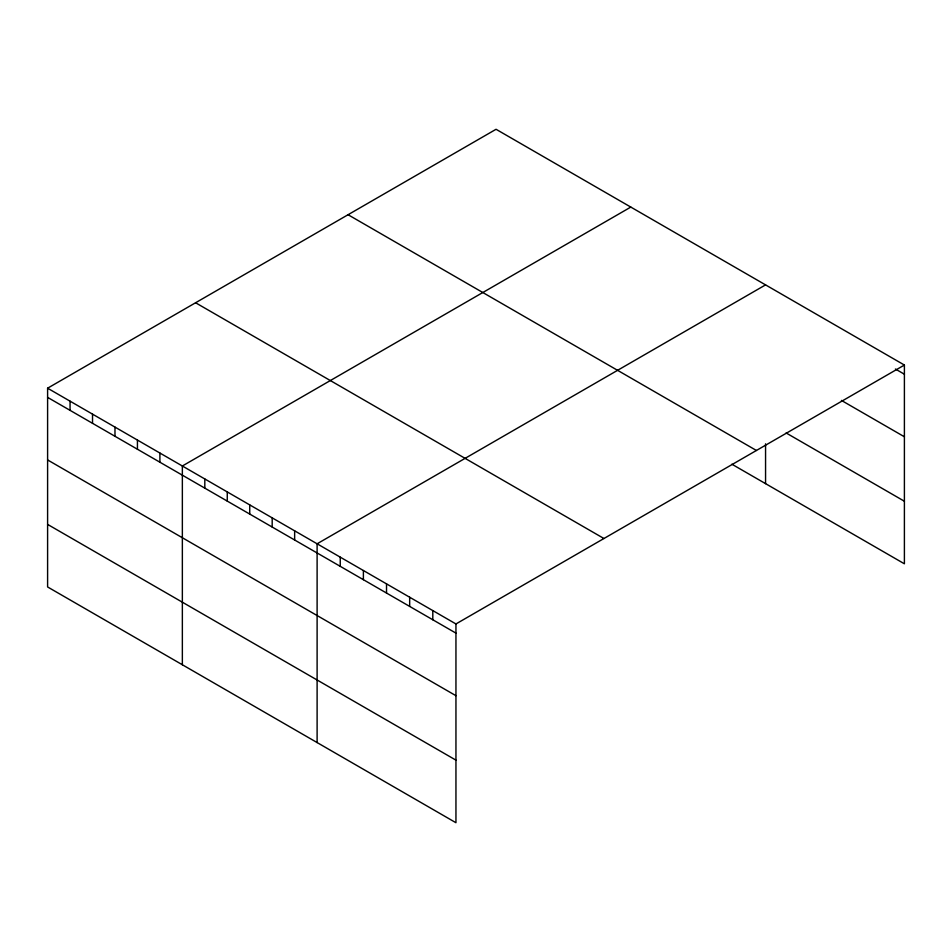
<?xml version="1.0" encoding="UTF-8"?>
<svg xmlns="http://www.w3.org/2000/svg" width="952" height="952" viewBox="0 0 952 952"><rect width="100%" height="100%" fill="white"/><g stroke="black" fill="none" stroke-linecap="round" stroke-linejoin="round"><path stroke-width="1.43" d="M904.4 365.044L455.948 623.953L455.948 822.718L47.6 586.956L47.6 388.202L496.052 129.282L904.4 365.044L904.4 563.798L731.874 464.195M630.807 207.084L182.356 465.992L182.356 664.758M765.563 284.886L317.111 543.794L317.111 742.56M895.404 369.019L904.4 374.219M841.413 400.411L904.4 436.778M786.126 432.958L904.4 501.24M348.063 214.724L756.412 450.474M195.588 302.76L603.937 538.511M47.6 388.202L455.948 623.953M47.6 397.377L455.948 633.128M47.6 459.935L455.948 695.698M47.6 524.397L455.948 760.148M765.563 443.834L765.563 483.652M432.803 610.589L432.803 619.776M409.669 597.237L409.669 606.412M386.524 583.873L386.524 593.048M363.39 570.51L363.39 579.697M340.245 557.158L340.245 566.333M294.644 530.823L294.644 540.01M272.189 517.864L272.189 527.039M249.733 504.893L249.733 514.08M227.266 491.934L227.266 501.109M204.811 478.963L204.811 488.138M159.9 453.033L159.9 462.208M137.433 440.062L137.433 449.237M114.978 427.091L114.978 436.278M92.522 414.132L92.522 423.307M70.055 401.161L70.055 410.348"/></g></svg>
